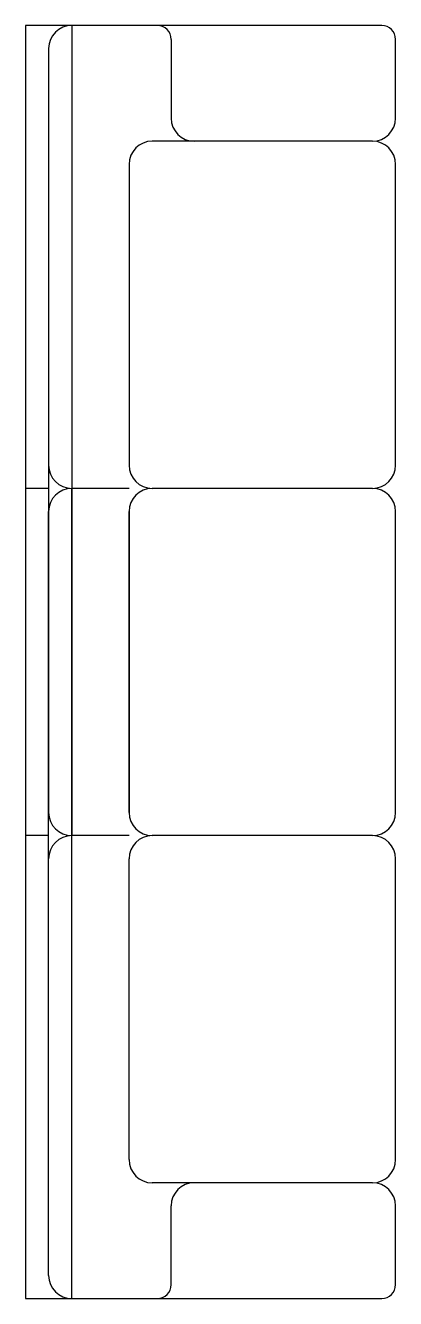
# Model space of a CAD drawing. Header units: millimetres. Extents: x 0 to 0.8, y 0 to 2.75.
import ezdxf

# ---------------------------------------------------------------- set-up
doc = ezdxf.new("R2010")
doc.units = ezdxf.units.MM
doc.layers.add('A-MOBILIA', color=2, linetype='Continuous')

msp = doc.modelspace()

# ---------------------------------------------------------------- linework, layer by layer
at = {"layer": 'A-MOBILIA'}
for p, q in [((0, 2.75), (0, 0.75)), ((0.77, 2.75), (0, 2.75)), ((0.1, 2.75), (0.1, 1.75)), ((0.05, 2.7), (0.05, 1.8)), ((0.3149, 2.72), (0.3149, 2.55)), ((0.8, 2.55), (0.8, 2.72)), ((0.75, 2.5), (0.2741, 2.5)), ((0.2241, 2.45), (0.2241, 1.8)), ((0.8, 1.8), (0.8, 2.45)), ((0, 2), (0, 0)), ((0.1, 2), (0.1, 1)), ((0.8, 1.8), (0.8, 1.97)), ((0.05, 1.95), (0.05, 1.05)), ((0.05, 1.75), (0, 1.75)), ((0.05, 1.75), (0, 1.75)), ((0.2241, 1.75), (0.1, 1.75)), ((0.2241, 1.75), (0.1, 1.75)), ((0.1, 0.75), (0.1, 1.75)), ((0.75, 1.75), (0.2741, 1.75)), ((0.75, 1.75), (0.2741, 1.75)), ((0.75, 1.75), (0.2741, 1.75)), ((0.05, 0.8), (0.05, 1.7)), ((0.2241, 1.05), (0.2241, 1.7)), ((0.2241, 1.7), (0.2241, 1.05)), ((0.8, 1.05), (0.8, 1.7)), ((0.8, 1.05), (0.8, 1.7)), ((0.05, 1), (0, 1)), ((0.05, 1), (0, 1)), ((0.2241, 1), (0.1, 1)), ((0.2241, 1), (0.1, 1)), ((0.1, 0), (0.1, 1)), ((0.75, 1), (0.2741, 1)), ((0.75, 1), (0.2741, 1)), ((0.75, 1), (0.2741, 1)), ((0.05, 0.05), (0.05, 0.95)), ((0.2241, 0.3), (0.2241, 0.95)), ((0.8, 0.78), (0.8, 0.95)), ((0.8, 0.3), (0.8, 0.95)), ((0.75, 0.25), (0.2741, 0.25)), ((0.3149, 0.03), (0.3149, 0.2)), ((0.8, 0.03), (0.8, 0.2)), ((0, 0), (0.77, 0))]:
    msp.add_line(p, q, dxfattribs=at)
for centre, radius, start, end in [((0.1, 2.7), 0.05, 90, 180), ((0.2849, 2.72), 0.03, 0, 90), ((0.77, 2.72), 0.03, 0, 90), ((0.3649, 2.55), 0.05, 180, 270), ((0.75, 2.55), 0.05, 270, 0), ((0.2741, 2.45), 0.05, 90, 180), ((0.75, 2.45), 0.05, 0, 90), ((0.1, 1.8), 0.05, 180, 270), ((0.2741, 1.8), 0.05, 180, 270), ((0.75, 1.8), 0.05, 270, 0), ((0.75, 1.8), 0.05, 270, 0), ((0.1, 1.7), 0.05, 90, 180), ((0.2741, 1.7), 0.05, 90, 180), ((0.2741, 1.7), 0.05, 90, 180), ((0.75, 1.7), 0.05, 0, 90), ((0.75, 1.7), 0.05, 0, 90), ((0.1, 1.05), 0.05, 180, 270), ((0.2741, 1.05), 0.05, 180, 270), ((0.2741, 1.05), 0.05, 180, 270), ((0.75, 1.05), 0.05, 270, 0), ((0.75, 1.05), 0.05, 270, 0), ((0.1, 0.95), 0.05, 90, 180), ((0.2741, 0.95), 0.05, 90, 180), ((0.75, 0.95), 0.05, 0, 90), ((0.75, 0.95), 0.05, 0, 90), ((0.2741, 0.3), 0.05, 180, 270), ((0.75, 0.3), 0.05, 270, 0), ((0.3649, 0.2), 0.05, 90, 180), ((0.75, 0.2), 0.05, 0, 90), ((0.1, 0.05), 0.05, 180, 270), ((0.2849, 0.03), 0.03, 270, 0), ((0.77, 0.03), 0.03, 270, 0)]:
    msp.add_arc(centre, radius, start, end, dxfattribs=at)

doc.saveas('drawing.dxf')
